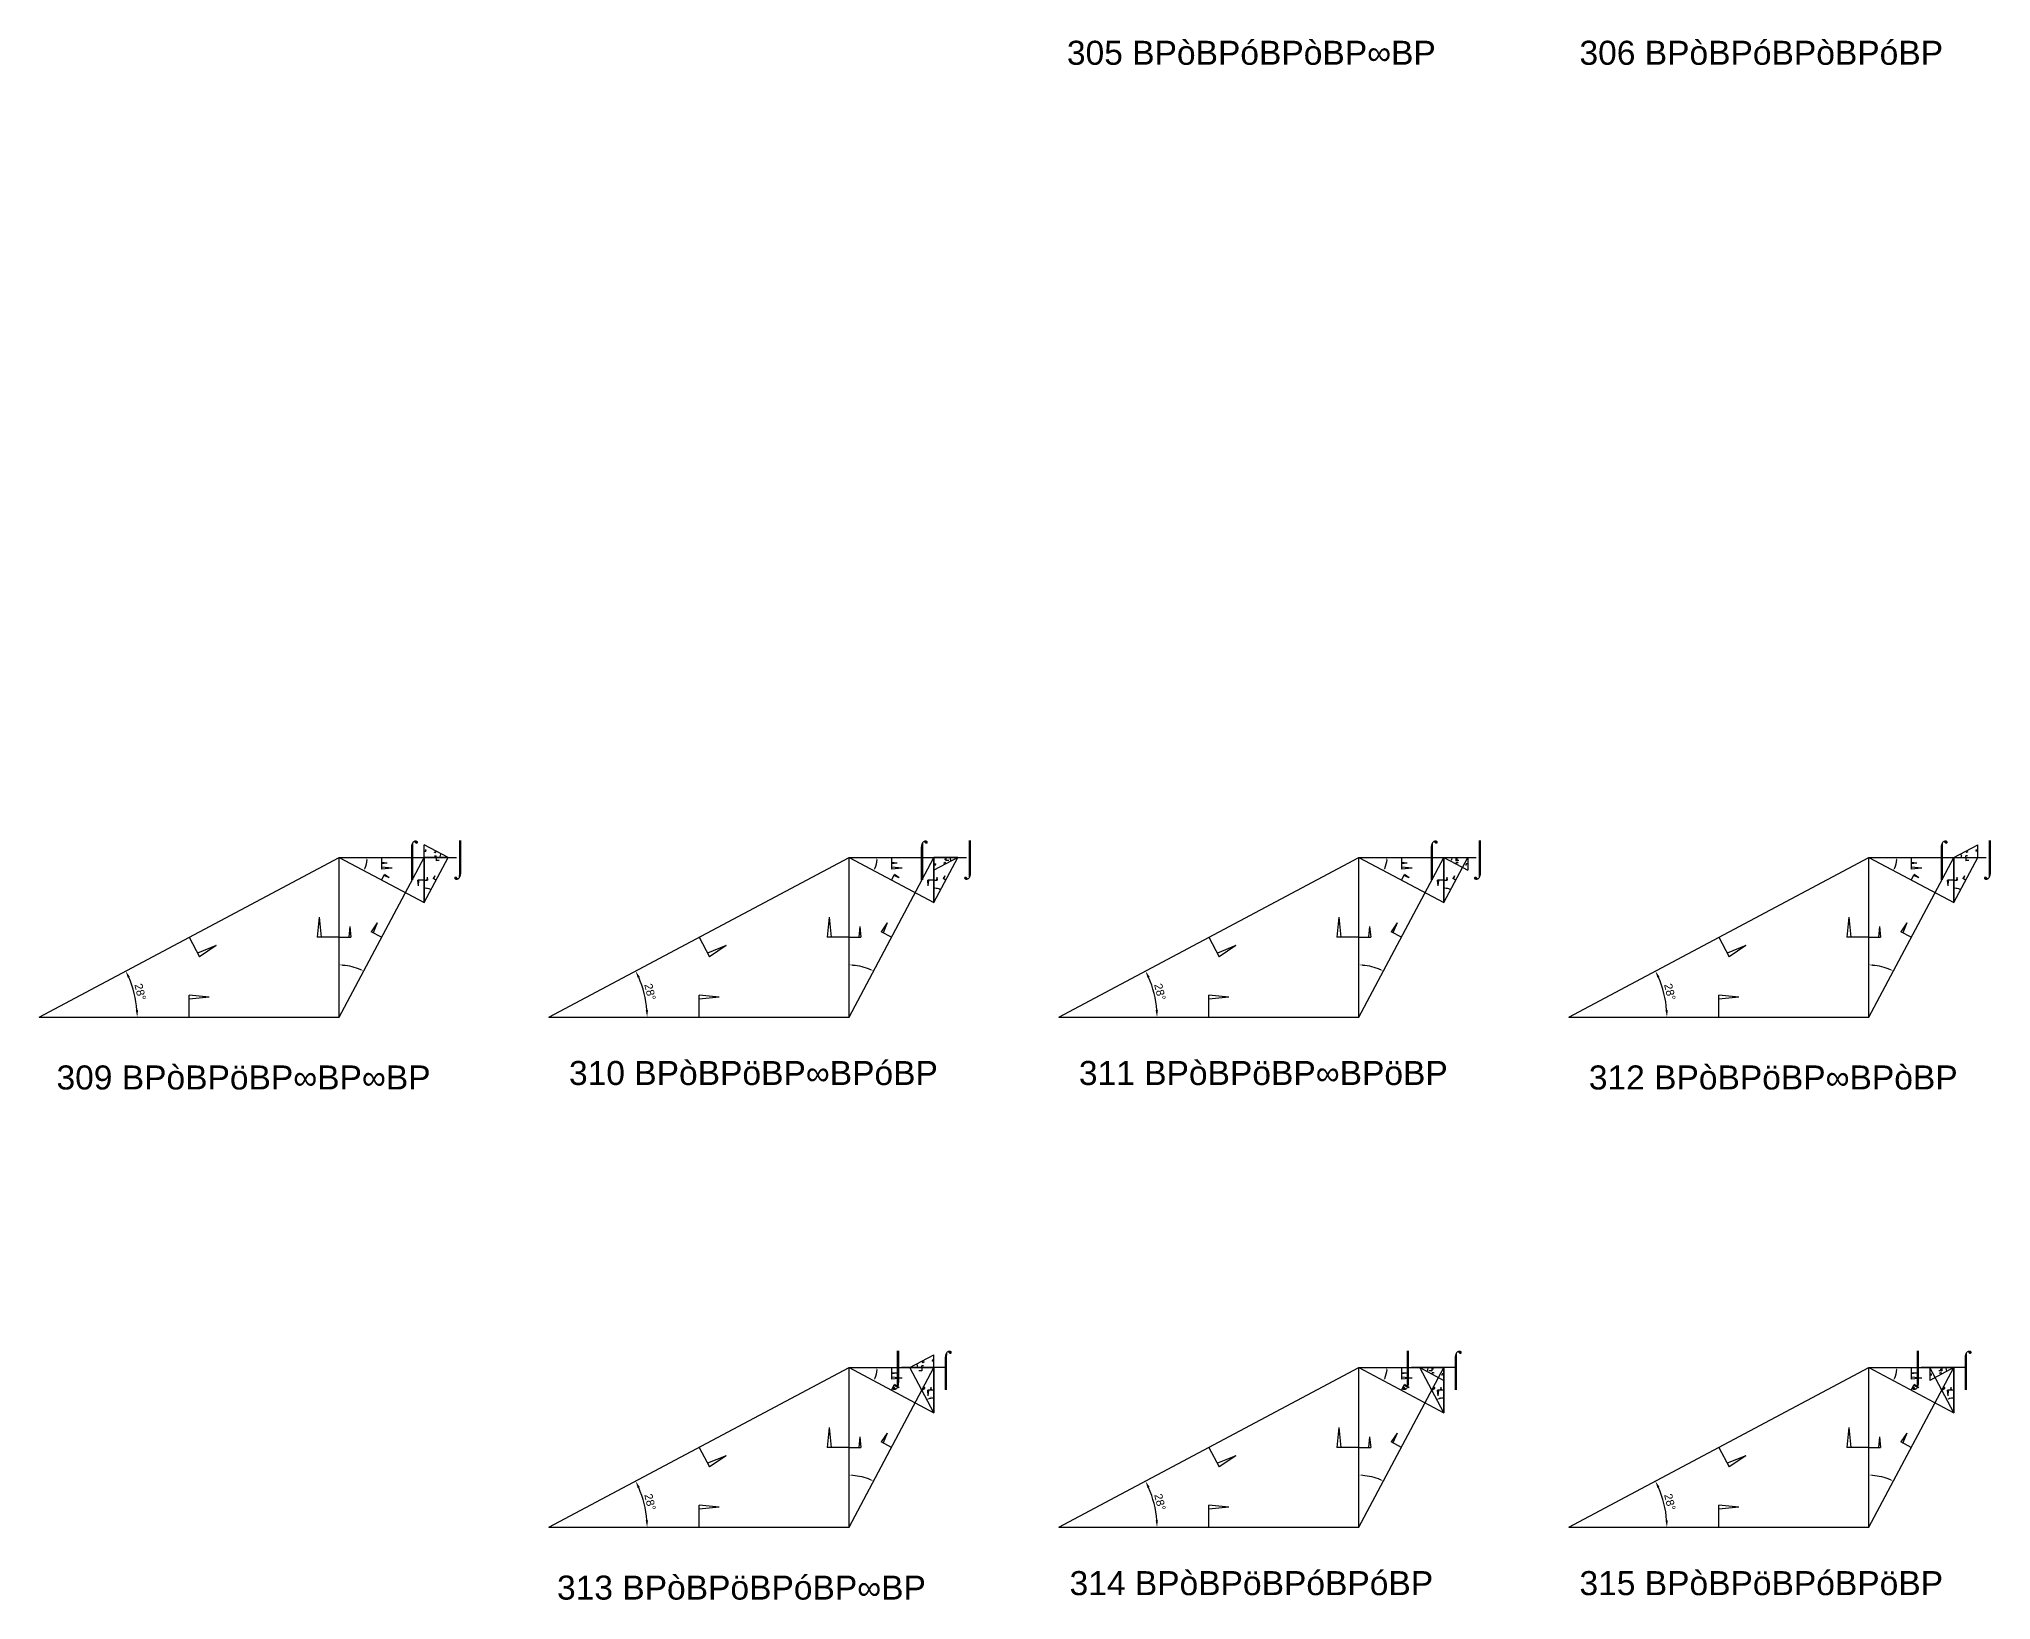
# Model space of a CAD drawing. Header units: millimetres. Extents: x 130908 to 599272, y -2842299 to 24518.
# Drawn here: x 258322 to 355870, y -2662786 to -2584813 of the extents above; entities that cross this region are included whole.
import ezdxf
from ezdxf.enums import TextEntityAlignment as Align

# ---------------------------------------------------------------- set-up
doc = ezdxf.new("R2010")
doc.units = ezdxf.units.MM
doc.header["$PDMODE"] = 35
doc.linetypes.add('DASHED', pattern=[19.05, 12.7, -6.35])
for name, color, linetype in [('BASE', 170, 'Continuous'), ('HYPOTENUSE', 20, 'Continuous'), ('PERPENDICULAR', 90, 'Continuous')]:
    doc.layers.add(name, color=color, linetype=linetype)
doc.styles.add('Arial', font='arial_0.ttf')
doc.dimstyles.new('ISO-25', dxfattribs={"dimtxt": 250, "dimasz": 100, "dimexe": 1.25, "dimexo": 0.625, "dimgap": 100, "dimtad": 1, "dimdec": 0, "dimtxsty": 'Arial', "dimcen": 2.5, "dimadec": 0, "dimazin": 0, "dimtfac": 1, "dimtdec": 0, "dimtmove": 0, "dimatfit": 3, "dimfxl": 1, "dimarcsym": 0})

# ---------------------------------------------------------------- blocks, each defined once
blk = doc.blocks.new('*D9')
at = {"color": 0, "lineweight": -2, "ltscale": 100, "transparency": 16777216}
blk.add_arc((0, 0), 4906, 4.08845, 23.91155, dxfattribs=at)
at = {"color": 0, "ltscale": 100, "transparency": 16777216}
for points in [[(4432, 1963), (4537, 2014), (4332, 2303)], [(4952, 352), (4835, 348), (4906, 0)]]:
    blk.add_solid(points, dxfattribs=at)
at = {"layer": 'Defpoints', "color": 0, "ltscale": 100, "transparency": 16777216}
for p in [(15000, 7976), (0, 0), (0, 0), (4841, 796), (15000, 0)]:
    blk.add_point(p, dxfattribs=at)
at = {"color": 0, "ltscale": 100, "transparency": 16777216, "insert": (5055, 1260), "char_height": 400, "attachment_point": 5, "rotation": 284, "style": 'Arial'}
blk.add_mtext('28°', dxfattribs=at)
blk = doc.blocks.new('SanjoyNathGeometrifyingTrigonometryFundamentalLockedSet')
at = {"color": 114, "linetype": 'DASHED', "ltscale": 100, "true_color": 0x139b48}
for p, q in [((14000, 4987.8), (13900, 3987.8)), ((14000, 4987.8), (14100, 3987.8)), ((15000, 3987.8), (13900, 3987.8))]:
    blk.add_line(p, q, dxfattribs=at)
at = {"color": 242, "linetype": 'DASHED', "ltscale": 100, "true_color": 0xcd2027}
for p, q in [((7500, 3987.8), (8016.4, 3016.6)), ((8852.4, 3574.3), (7922.5, 3193.2)), ((8852.4, 3574.3), (8016.4, 3016.6))]:
    blk.add_line(p, q, dxfattribs=at)
at = {"color": 159, "linetype": 'DASHED', "ltscale": 100, "true_color": 0x22346e}
for p, q in [((7500, 0), (7500, 1100)), ((8500, 1000), (7500, 1100)), ((8500, 1000), (7500, 900))]:
    blk.add_line(p, q, dxfattribs=at)
at = {"layer": 'BASE'}
blk.add_line((0, 0), (15000, 0), dxfattribs=at)
at = {"layer": 'HYPOTENUSE'}
blk.add_line((0, 0), (15000, 7975.6), dxfattribs=at)
at = {"layer": 'PERPENDICULAR'}
blk.add_line((15000, 0), (15000, 7975.6), dxfattribs=at)
at = {"color": 4, "ltscale": 100}
dim = blk.add_angular_dim_2l(base=(4841, 795.6), line1=((0, 0), (15000, 0)), line2=((0, 0), (15000, 7975.6)), dimstyle='ISO-25', override={"dimtxt": 400, "dimasz": 350, "dimgap": 100}, dxfattribs=at)
dim.commit()
dim.dimension.update_dxf_attribs({"geometry": '*D9', "text_midpoint": (5055.4, 1260.5)})

msp = doc.modelspace()

# ---------------------------------------------------------------- linework, layer by layer
at = {"linetype": 'DASHED', "ltscale": 70}
for p, q in [((276963, -2625696), (279361, -2625696)), ((302446, -2625696), (304844, -2625696)), ((327929, -2625696), (330327, -2625696)), ((353412, -2625696), (355809, -2625696)), ((303645, -2651179), (301247, -2651179)), ((329128, -2651179), (326730, -2651179)), ((354611, -2651179), (352213, -2651179))]:
    msp.add_line(p, q, dxfattribs=at)

# ---------------------------------------------------------------- block references
at = {"linetype": 'DASHED'}
for p in [(258322, -2633672), (283805, -2633672), (309287, -2633672), (334770, -2633672), (283805, -2659155), (309287, -2659155), (334770, -2659155)]:
    msp.add_blockref('SanjoyNathGeometrifyingTrigonometryFundamentalLockedSet', p, dxfattribs=at)
at = {"linetype": 'DASHED', "ltscale": 100}
for p, xscale, yscale, zscale, rotation in [((273322, -2633672), -0.53170943166148, 0.53170943166148, 0.53170943166148, 270), ((273322, -2625696), -0.282714919717773, 0.282714919717773, 0.282714919717773, 180), ((277563, -2627951), -0.150322189285358, 0.150322189285358, 0.150322189285358, 270), ((298805, -2633672), -0.53170943166148, 0.53170943166148, 0.53170943166148, 270), ((298805, -2625696), -0.282714919717773, 0.282714919717773, 0.282714919717773, 180), ((303045, -2627951), -0.150322189285358, 0.150322189285358, 0.150322189285358, 270), ((304244, -2625696), 0.07992772583102702, 0.07992772583102702, 0.07992772583102702, 180), ((324287, -2633672), -0.53170943166148, 0.53170943166148, 0.53170943166148, 270), ((324287, -2625696), -0.282714919717773, 0.282714919717773, 0.282714919717773, 180), ((328528, -2627951), -0.150322189285358, 0.150322189285358, 0.150322189285358, 270), ((328528, -2625696), -0.07992772583102702, 0.07992772583102702, 0.07992772583102702, 180), ((349770, -2633672), -0.53170943166148, 0.53170943166148, 0.53170943166148, 270), ((349770, -2625696), -0.282714919717773, 0.282714919717773, 0.282714919717773, 180), ((354011, -2627951), -0.150322189285358, 0.150322189285358, 0.150322189285358, 270), ((298805, -2659155), -0.53170943166148, 0.53170943166148, 0.53170943166148, 270), ((298805, -2651179), -0.282714919717773, 0.282714919717773, 0.282714919717773, 180), ((303045, -2653434), 0.150322189285358, 0.150322189285358, 0.150322189285358, 90), ((324287, -2659155), -0.53170943166148, 0.53170943166148, 0.53170943166148, 270), ((324287, -2651179), -0.282714919717773, 0.282714919717773, 0.282714919717773, 180), ((328528, -2653434), 0.150322189285358, 0.150322189285358, 0.150322189285358, 90), ((327329, -2651179), -0.07992772583102702, 0.07992772583102702, 0.07992772583102702, 180), ((349770, -2659155), -0.53170943166148, 0.53170943166148, 0.53170943166148, 270), ((349770, -2651179), -0.282714919717773, 0.282714919717773, 0.282714919717773, 180), ((354011, -2653434), 0.150322189285358, 0.150322189285358, 0.150322189285358, 90), ((354011, -2651179), 0.07992772583102702, 0.07992772583102702, 0.07992772583102702, 180)]:
    msp.add_blockref('SanjoyNathGeometrifyingTrigonometryFundamentalLockedSet', p, dxfattribs=dict(at, xscale=xscale, yscale=yscale, zscale=zscale, rotation=rotation))
at = {"linetype": 'DASHED', "ltscale": 100, "yscale": 0.07992772583102702, "zscale": 0.07992772583102702}
for p, xscale in [((278761, -2625696), -0.07992772583102702), ((354011, -2625696), 0.07992772583102702), ((301846, -2651179), 0.07992772583102702)]:
    msp.add_blockref('SanjoyNathGeometrifyingTrigonometryFundamentalLockedSet', p, dxfattribs=dict(at, xscale=xscale))

# ---------------------------------------------------------------- texts
at = {"linetype": 'DASHED', "ltscale": 100, "style": 'Arial'}
for s, p in [('305 BPòBPóBPòBP∞BP', (318908, -2585498)), ('306 BPòBPóBPòBPóBP', (344391, -2585498)), ('⌠', (276963, -2625696)), ('⌡', (279361, -2625696)), ('⌠', (302446, -2625696)), ('⌡', (304844, -2625696)), ('⌠', (327929, -2625696)), ('⌡', (330327, -2625696)), ('⌠', (353412, -2625696)), ('⌡', (355809, -2625696)), ('309 BPòBPöBP∞BP∞BP', (268542, -2636686)), ('310 BPòBPöBP∞BPóBP', (294024, -2636463)), ('311 BPòBPöBP∞BPöBP', (319507, -2636463)), ('312 BPòBPöBP∞BPòBP', (344990, -2636686)), ('⌡', (301247, -2651179)), ('⌠', (303645, -2651179)), ('⌡', (326730, -2651179)), ('⌠', (329128, -2651179)), ('⌡', (352213, -2651179)), ('⌠', (354611, -2651179)), ('313 BPòBPöBPóBP∞BP', (293425, -2662169)), ('314 BPòBPöBPóBPóBP', (318908, -2661946)), ('315 BPòBPöBPóBPöBP', (344391, -2661946))]:
    msp.add_text(s, height=1200, dxfattribs=at).set_placement(p, align=Align.MIDDLE_CENTER)

doc.saveas('drawing.dxf')
